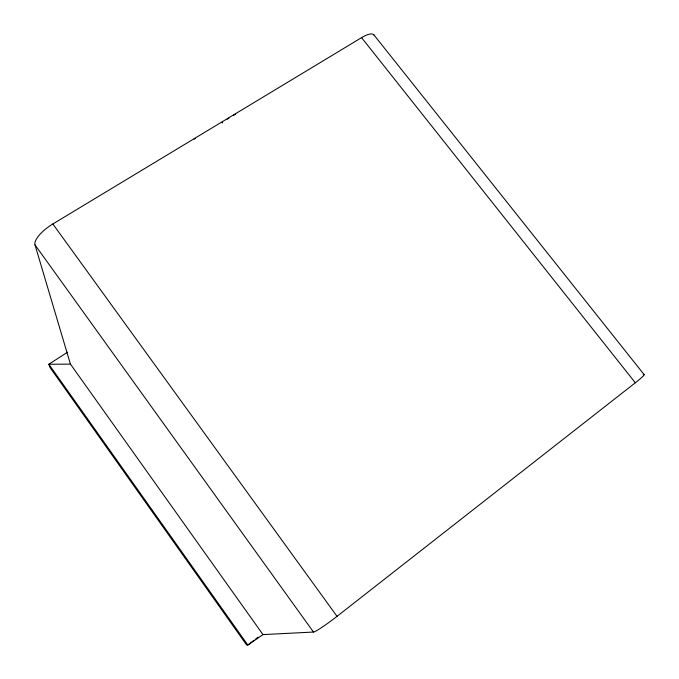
<?xml version="1.0" encoding="UTF-8"?>
<svg xmlns="http://www.w3.org/2000/svg" width="679" height="679" viewBox="0 0 679 679"><rect width="100%" height="100%" fill="white"/><g stroke="black" fill="none" stroke-linecap="round" stroke-linejoin="round"><path stroke-width="1.02" d="M222.279 123.026L222.415 122.059M67.552 352.206L48.837 364.258L50.093 367.602L246.63 644.991L247.827 645.05L262.985 634.593L313.486 632.047A24.741 2.062 -37.3 0 0 337.03 616.337L635.323 382.778A22.848 1.664 -35.8 0 0 643.31 374.706M254.167 640.17L247.827 645.05L48.837 364.258L70.438 364.122L262.985 634.593M255.754 638.947L258.13 637.114M70.438 364.122L35.002 244.898A23.392 8.394 -34 0 1 52.852 223.977L361.576 37.642A21.711 6.849 -41.1 0 1 374.324 35.639M194.126 139.136L195.348 138.397M227.21 119.165L228.899 118.146M233.559 115.328L235.443 114.199M373.874 34.841L644.15 374.63M361.576 37.642L635.323 382.778M52.852 223.977L337.03 616.337M35.002 244.898L313.486 632.047"/></g></svg>
